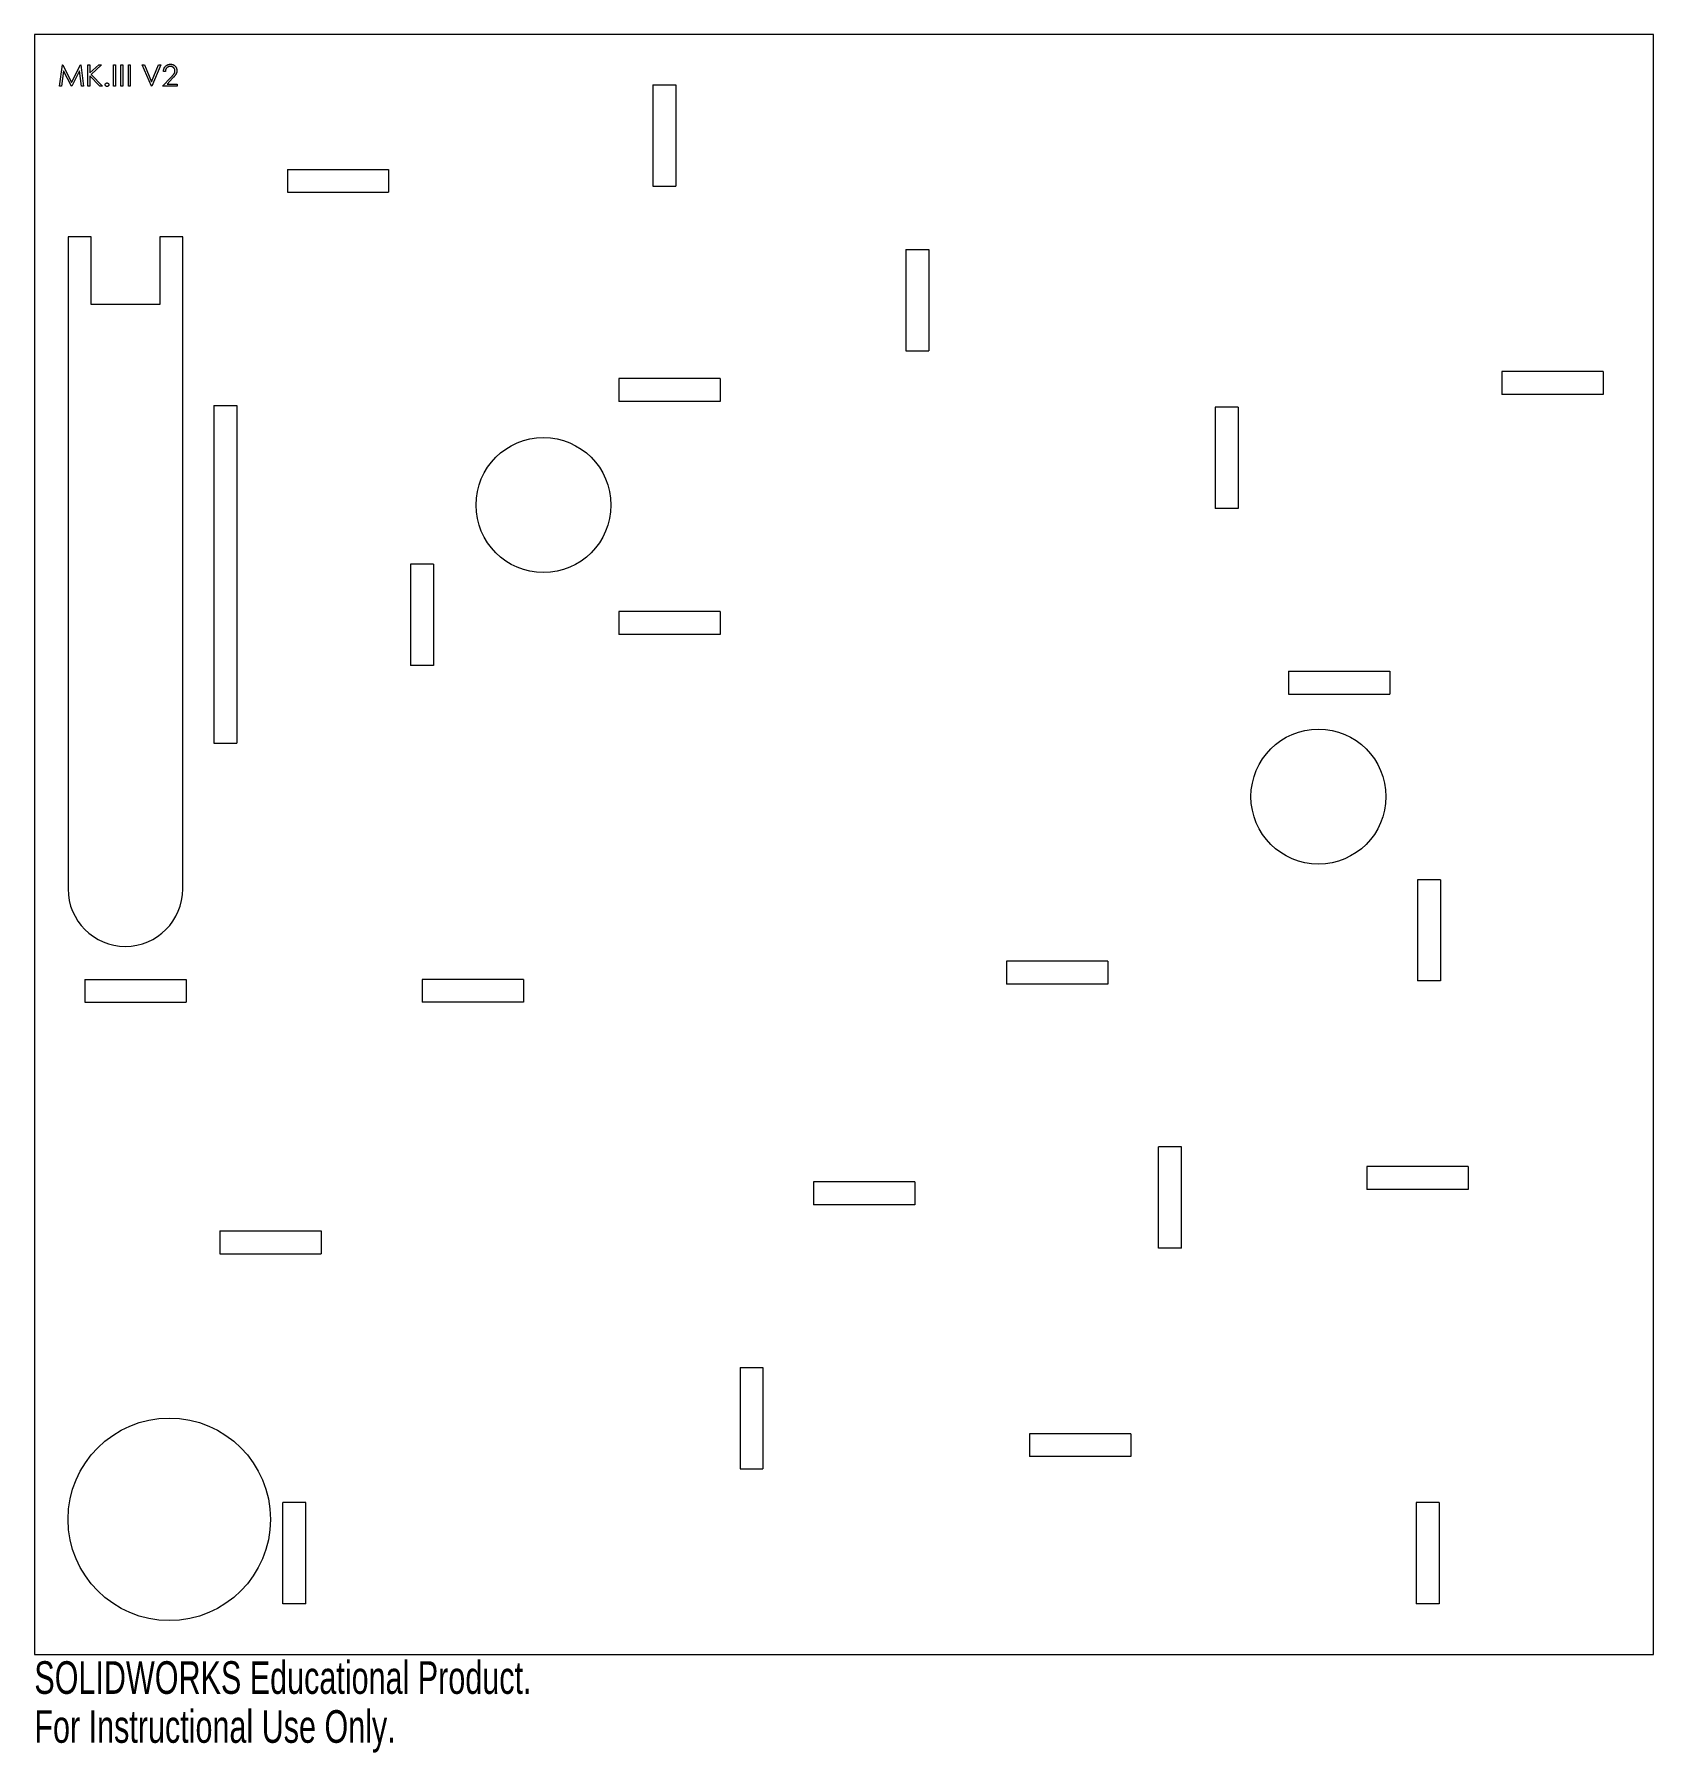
# Model space of a CAD drawing. Header units: millimetres. Extents: x -120 to 120, y -135 to 120.
import ezdxf

# ---------------------------------------------------------------- set-up
doc = ezdxf.new("R2010")
doc.units = ezdxf.units.MM
doc.styles.add('SLDTEXTSTYLE0', font='TXT', dxfattribs={"width": 0.7})

msp = doc.modelspace()

# ---------------------------------------------------------------- linework, layer by layer
at = {"color": 7, "linetype": 'Continuous', "lineweight": 15}
for p, q in [((120, 120), (-120, 120)), ((-120, 120), (-120, -120)), ((120, -120), (120, 120)), ((-116.25, 112.32), (-115.83, 115.49)), ((-115.66, 114.61), (-115.96, 112.32)), ((-115.83, 115.49), (-115.79, 115.49)), ((-115.79, 115.49), (-114.48, 112.89)), ((-114.51, 112.32), (-115.66, 114.61)), ((-114.48, 112.89), (-113.17, 115.49)), ((-113.3, 114.6), (-114.45, 112.32)), ((-113, 112.32), (-113.3, 114.6)), ((-113.17, 115.49), (-113.13, 115.49)), ((-113.13, 115.49), (-112.71, 112.32)), ((-112.06, 112.32), (-112.06, 115.49)), ((-112.06, 115.49), (-111.77, 115.49)), ((-111.77, 115.49), (-111.77, 114.28)), ((-111.77, 114.28), (-110.45, 115.49)), ((-110.04, 115.49), (-111.6, 114.07)), ((-110.45, 115.49), (-110.04, 115.49)), ((-108.27, 112.32), (-108.27, 115.49)), ((-108.27, 115.49), (-107.99, 115.49)), ((-107.99, 115.49), (-107.99, 112.32)), ((-107.17, 112.32), (-107.17, 115.49)), ((-107.17, 115.49), (-106.89, 115.49)), ((-106.89, 115.49), (-106.89, 112.32)), ((-106.07, 112.32), (-106.07, 115.49)), ((-106.07, 115.49), (-105.79, 115.49)), ((-105.79, 115.49), (-105.79, 112.32)), ((-102.66, 112.32), (-104, 115.49)), ((-104, 115.49), (-103.69, 115.49)), ((-103.69, 115.49), (-102.64, 112.99)), ((-102.64, 112.99), (-101.58, 115.49)), ((-101.27, 115.49), (-102.61, 112.32)), ((-101.58, 115.49), (-101.27, 115.49)), ((-115.96, 112.32), (-116.25, 112.32)), ((-114.45, 112.32), (-114.51, 112.32)), ((-112.71, 112.32), (-113, 112.32)), ((-111.77, 112.32), (-112.06, 112.32)), ((-110.3, 112.32), (-111.77, 113.85)), ((-111.77, 113.85), (-111.77, 112.32)), ((-111.6, 114.07), (-109.92, 112.32)), ((-109.92, 112.32), (-110.3, 112.32)), ((-107.99, 112.32), (-108.27, 112.32)), ((-106.89, 112.32), (-107.17, 112.32)), ((-105.79, 112.32), (-106.07, 112.32)), ((-102.61, 112.32), (-102.66, 112.32)), ((-100.99, 112.32), (-99.76, 113.63)), ((-98.83, 112.32), (-100.99, 112.32)), ((-100.58, 114.52), (-100.86, 114.52)), ((-99.51, 113.49), (-100.31, 112.64)), ((-100.31, 112.64), (-98.83, 112.64)), ((-98.83, 112.64), (-98.83, 112.32)), ((-28.33, 112.5), (-24.93, 112.5)), ((-28.33, 112.5), (-28.33, 97.5)), ((-24.93, 112.5), (-24.93, 97.5)), ((-82.5, 100), (-67.5, 100)), ((-82.5, 100), (-82.5, 96.6)), ((-67.5, 100), (-67.5, 96.6)), ((-28.33, 97.5), (-24.93, 97.5)), ((-82.5, 96.6), (-67.5, 96.6)), ((-115, 90), (-115, -6.61)), ((-111.6, 90), (-115, 90)), ((-111.6, 80), (-111.6, 90)), ((-98, 90), (-101.4, 90)), ((-101.4, 90), (-101.4, 80)), ((-98, -6.61), (-98, 90)), ((9.15, 88.12), (12.55, 88.12)), ((9.15, 88.12), (9.15, 73.12)), ((12.55, 88.12), (12.55, 73.12)), ((-101.4, 80), (-111.6, 80)), ((9.15, 73.12), (12.55, 73.12)), ((-18.35, 69.02), (-33.35, 69.02)), ((-33.35, 69.02), (-33.35, 65.62)), ((-18.35, 69.02), (-18.35, 65.62)), ((112.5, 70.04), (97.5, 70.04)), ((97.5, 70.04), (97.5, 66.64)), ((112.5, 70.04), (112.5, 66.64)), ((112.5, 66.64), (97.5, 66.64)), ((-93.4, 65), (-90, 65)), ((-93.4, 65), (-93.4, 15)), ((-90, 65), (-90, 15)), ((-18.35, 65.62), (-33.35, 65.62)), ((58.4, 64.76), (55, 64.76)), ((55, 64.76), (55, 49.76)), ((58.4, 64.76), (58.4, 49.76)), ((58.4, 49.76), (55, 49.76)), ((-60.85, 41.52), (-64.25, 41.52)), ((-64.25, 41.52), (-64.25, 26.52)), ((-60.85, 41.52), (-60.85, 26.52)), ((-18.35, 34.48), (-33.35, 34.48)), ((-33.35, 34.48), (-33.35, 31.08)), ((-18.35, 34.48), (-18.35, 31.08)), ((-18.35, 31.08), (-33.35, 31.08)), ((-60.85, 26.52), (-64.25, 26.52)), ((65.9, 25.66), (80.9, 25.66)), ((65.9, 25.66), (65.9, 22.26)), ((80.9, 25.66), (80.9, 22.26)), ((65.9, 22.26), (80.9, 22.26)), ((-93.4, 15), (-90, 15)), ((88.4, -5.24), (85, -5.24)), ((85, -5.24), (85, -20.24)), ((88.4, -5.24), (88.4, -20.24)), ((39.1, -17.31), (24.1, -17.31)), ((24.1, -17.31), (24.1, -20.71)), ((39.1, -17.31), (39.1, -20.71)), ((-112.5, -20), (-97.5, -20)), ((-112.5, -20), (-112.5, -23.4)), ((-97.5, -20), (-97.5, -23.4)), ((-47.5, -20), (-62.5, -20)), ((-62.5, -20), (-62.5, -23.4)), ((-47.5, -20), (-47.5, -23.4)), ((88.4, -20.24), (85, -20.24)), ((39.1, -20.71), (24.1, -20.71)), ((-112.5, -23.4), (-97.5, -23.4)), ((-47.5, -23.4), (-62.5, -23.4)), ((46.6, -59.81), (46.6, -44.81)), ((50, -44.81), (46.6, -44.81)), ((50, -59.81), (50, -44.81)), ((92.5, -47.74), (77.5, -47.74)), ((77.5, -47.74), (77.5, -51.14)), ((92.5, -47.74), (92.5, -51.14)), ((10.49, -50), (-4.51, -50)), ((-4.51, -50), (-4.51, -53.4)), ((10.49, -50), (10.49, -53.4)), ((10.49, -53.4), (-4.51, -53.4)), ((92.5, -51.14), (77.5, -51.14)), ((-92.5, -57.27), (-77.5, -57.27)), ((-92.5, -57.27), (-92.5, -60.67)), ((-77.5, -57.27), (-77.5, -60.67)), ((-92.5, -60.67), (-77.5, -60.67)), ((50, -59.81), (46.6, -59.81)), ((-15.41, -77.5), (-12.01, -77.5)), ((-15.41, -77.5), (-15.41, -92.5)), ((-12.01, -77.5), (-12.01, -92.5)), ((42.5, -87.31), (27.5, -87.31)), ((27.5, -87.31), (27.5, -90.71)), ((42.5, -87.31), (42.5, -90.71)), ((42.5, -90.71), (27.5, -90.71)), ((-15.41, -92.5), (-12.01, -92.5)), ((-83.18, -112.5), (-83.18, -97.5)), ((-79.78, -97.5), (-83.18, -97.5)), ((-79.78, -112.5), (-79.78, -97.5)), ((88.2, -97.5), (84.8, -97.5)), ((84.8, -97.5), (84.8, -112.5)), ((88.2, -97.5), (88.2, -112.5)), ((-79.78, -112.5), (-83.18, -112.5)), ((88.2, -112.5), (84.8, -112.5)), ((-120, -120), (120, -120))]:
    msp.add_line(p, q, dxfattribs=at)
for centre, radius in [((-44.54, 50.27), 10), ((70.32, 7.07), 10), ((-100, -100), 15)]:
    msp.add_circle(centre, radius, dxfattribs=at)
msp.add_arc((-106.5, -6.61), 8.5, 180, 0, dxfattribs=at)
for points, knots in [([(-100.86, 114.52), (-100.86, 114.55), (-100.86, 114.63), (-100.84, 114.74), (-100.82, 114.84), (-100.78, 114.94), (-100.74, 115.03), (-100.69, 115.12), (-100.63, 115.2), (-100.56, 115.28), (-100.48, 115.35), (-100.4, 115.41), (-100.32, 115.46), (-100.23, 115.5), (-100.13, 115.53), (-100.04, 115.56), (-99.93, 115.57), (-99.86, 115.57), (-99.83, 115.57)], [0, 0, 0, 0, 0.068791, 0.135103, 0.198979, 0.261904, 0.323495, 0.385195, 0.446969, 0.509765, 0.572251, 0.633405, 0.693251, 0.752583, 0.812579, 0.873275, 0.93555, 1, 1, 1, 1]), ([(-99.84, 115.25), (-99.87, 115.25), (-99.92, 115.25), (-99.99, 115.24), (-100.06, 115.22), (-100.12, 115.2), (-100.18, 115.17), (-100.24, 115.14), (-100.3, 115.1), (-100.35, 115.06), (-100.4, 115.01), (-100.44, 114.95), (-100.48, 114.89), (-100.51, 114.82), (-100.54, 114.75), (-100.56, 114.68), (-100.57, 114.6), (-100.58, 114.54), (-100.58, 114.52)], [0, 0, 0, 0, 0.064439, 0.126547, 0.186887, 0.245878, 0.304041, 0.362191, 0.420976, 0.48066, 0.5406, 0.600689, 0.661936, 0.724443, 0.789038, 0.856314, 0.926352, 1, 1, 1, 1]), ([(-99.16, 114.6), (-99.16, 114.63), (-99.16, 114.67), (-99.17, 114.73), (-99.18, 114.79), (-99.2, 114.85), (-99.23, 114.91), (-99.27, 114.96), (-99.31, 115.01), (-99.35, 115.06), (-99.41, 115.1), (-99.46, 115.14), (-99.52, 115.17), (-99.58, 115.2), (-99.64, 115.22), (-99.71, 115.24), (-99.77, 115.25), (-99.82, 115.25), (-99.84, 115.25)], [0, 0, 0, 0, 0.061965, 0.122122, 0.180988, 0.239933, 0.299906, 0.359989, 0.421776, 0.486576, 0.551535, 0.615018, 0.677259, 0.73973, 0.80305, 0.866495, 0.931973, 1, 1, 1, 1]), ([(-99.83, 115.57), (-99.79, 115.57), (-99.73, 115.57), (-99.63, 115.56), (-99.53, 115.54), (-99.44, 115.51), (-99.36, 115.47), (-99.28, 115.42), (-99.2, 115.36), (-99.13, 115.29), (-99.07, 115.22), (-99.02, 115.15), (-98.97, 115.07), (-98.93, 114.99), (-98.91, 114.9), (-98.88, 114.81), (-98.87, 114.72), (-98.87, 114.66), (-98.87, 114.63)], [0, 0, 0, 0, 0.069475, 0.136517, 0.200789, 0.26383, 0.325735, 0.387291, 0.449509, 0.512968, 0.576275, 0.63758, 0.697903, 0.757172, 0.816599, 0.876653, 0.93729, 1, 1, 1, 1]), ([(-99.76, 113.63), (-99.73, 113.66), (-99.67, 113.72), (-99.59, 113.81), (-99.51, 113.89), (-99.45, 113.97), (-99.39, 114.04), (-99.34, 114.1), (-99.3, 114.16), (-99.26, 114.22), (-99.22, 114.3), (-99.18, 114.4), (-99.16, 114.5), (-99.16, 114.57), (-99.16, 114.6)], [0, 0, 0, 0, 0.110803, 0.212829, 0.306101, 0.390647, 0.466924, 0.534481, 0.593587, 0.644557, 0.7362, 0.825024, 0.911986, 1, 1, 1, 1]), ([(-98.87, 114.63), (-98.87, 114.59), (-98.87, 114.5), (-98.9, 114.37), (-98.94, 114.24), (-98.99, 114.14), (-99.04, 114.06), (-99.08, 114), (-99.14, 113.92), (-99.2, 113.85), (-99.26, 113.77), (-99.34, 113.68), (-99.42, 113.59), (-99.48, 113.52), (-99.51, 113.49)], [0, 0, 0, 0, 0.098702, 0.195672, 0.292422, 0.391343, 0.444462, 0.504229, 0.570352, 0.642546, 0.722288, 0.807921, 0.90047, 1, 1, 1, 1]), ([(-109.49, 112.54), (-109.49, 112.56), (-109.49, 112.59), (-109.48, 112.64), (-109.45, 112.69), (-109.42, 112.73), (-109.38, 112.76), (-109.33, 112.79), (-109.28, 112.8), (-109.25, 112.8), (-109.23, 112.81)], [0, 0, 0, 0, 0.129097, 0.252046, 0.373905, 0.501038, 0.628171, 0.751376, 0.872426, 1, 1, 1, 1]), ([(-109.23, 112.28), (-109.25, 112.28), (-109.28, 112.28), (-109.33, 112.3), (-109.38, 112.32), (-109.42, 112.35), (-109.45, 112.39), (-109.48, 112.44), (-109.49, 112.49), (-109.49, 112.52), (-109.49, 112.54)], [0, 0, 0, 0, 0.127757, 0.249414, 0.372796, 0.500111, 0.62861, 0.750643, 0.873768, 1, 1, 1, 1]), ([(-109.23, 112.81), (-109.21, 112.8), (-109.18, 112.8), (-109.13, 112.79), (-109.08, 112.76), (-109.04, 112.73), (-109.01, 112.69), (-108.98, 112.64), (-108.97, 112.59), (-108.97, 112.56), (-108.96, 112.54)], [0, 0, 0, 0, 0.127519, 0.249986, 0.371792, 0.49887, 0.625948, 0.748492, 0.870959, 1, 1, 1, 1]), ([(-108.96, 112.54), (-108.97, 112.52), (-108.97, 112.49), (-108.98, 112.44), (-109.01, 112.39), (-109.04, 112.35), (-109.08, 112.32), (-109.13, 112.29), (-109.18, 112.28), (-109.21, 112.28), (-109.23, 112.28)], [0, 0, 0, 0, 0.1261777, 0.2488206, 0.37154, 0.4999837, 0.6272442, 0.7492255, 0.872298, 1, 1, 1, 1])]:
    msp.add_open_spline(points, degree=3, knots=knots, dxfattribs=at)

# ---------------------------------------------------------------- texts
at = {"color": 7, "linetype": 'Continuous', "char_height": 4.8336, "attachment_point": 1, "style": 'SLDTEXTSTYLE0'}
for s, insert in [('SOLIDWORKS Educational Product.', (-120, -121.02)), ('For Instructional Use Only.', (-120, -128.27))]:
    msp.add_mtext(s, dxfattribs=dict(at, insert=insert))

doc.saveas('drawing.dxf')
